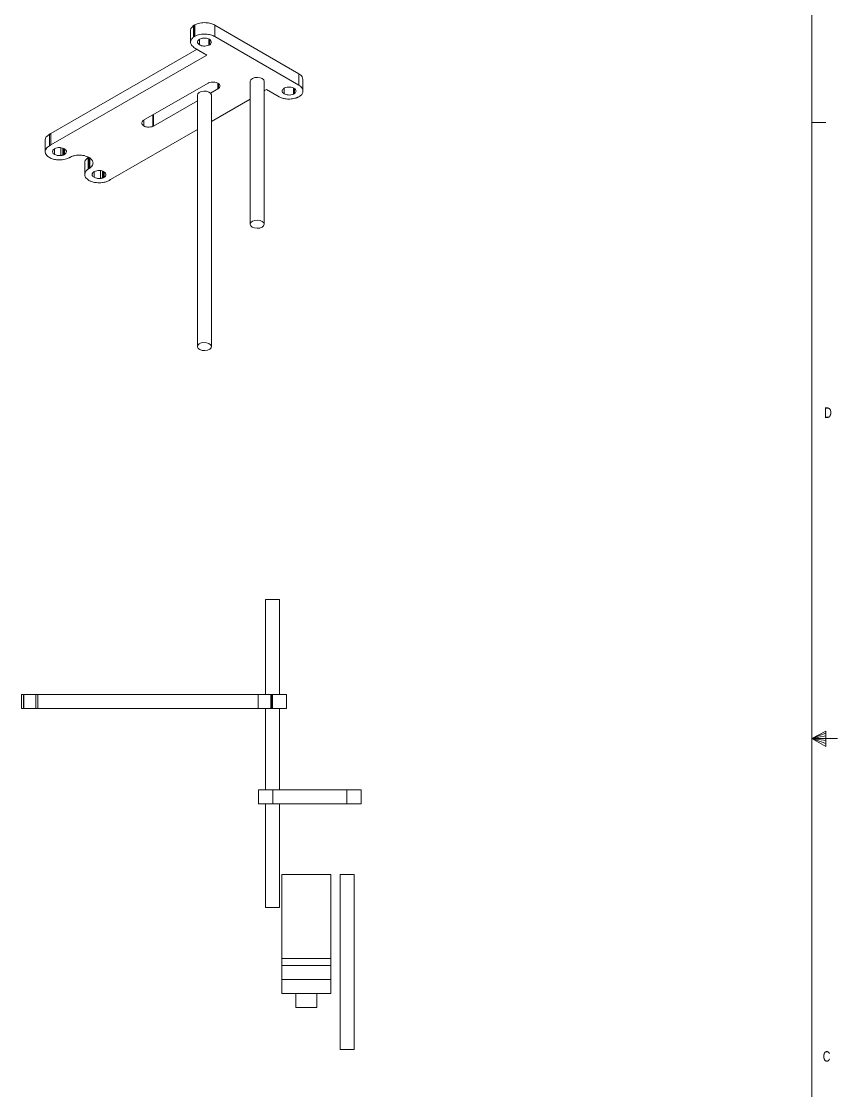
# Model space of a CAD drawing. Header units: inches. Extents: x 0 to 44.3, y 0 to 33.7.
# Drawn here: x 36.46 to 43.75, y 13.77 to 23.31 of the extents above; entities that cross this region are included whole.
import ezdxf

# ---------------------------------------------------------------- set-up
doc = ezdxf.new("R2010")
doc.units = ezdxf.units.IN
doc.header["$MEASUREMENT"] = 0
doc.styles.add('SLDTEXTSTYLE0', font='TXT', dxfattribs={"width": 0.75})

msp = doc.modelspace()

# ---------------------------------------------------------------- linework, layer by layer
at = {"color": 7, "linetype": 'Continuous', "lineweight": 0}
for p, q in [((43.5229, 0.4106), (43.5229, 33.4106)), ((43.5229, 22.4106), (43.6479, 22.4106)), ((43.5229, 16.9106), (43.6469, 16.9761)), ((43.6469, 16.9577), (43.5229, 16.9106)), ((43.6469, 16.9337), (43.5229, 16.9106)), ((43.6469, 16.8914), (43.5229, 16.9106)), ((43.6469, 16.8646), (43.5229, 16.9106)), ((43.6469, 16.8373), (43.5229, 16.9106)), ((43.5229, 16.9106), (43.752, 16.9106)), ((43.6469, 16.9761), (43.6469, 16.8373))]:
    msp.add_line(p, q, dxfattribs=at)
at = {"color": 7, "linetype": 'Continuous', "lineweight": 15}
for p, q in [((37.9752, 23.2309), (37.9752, 23.1289)), ((38.0016, 23.2761), (38.0016, 23.1741)), ((38.0073, 23.2802), (38.0073, 23.1781)), ((38.0088, 23.2814), (38.0124, 23.2835)), ((38.0088, 23.2814), (38.0088, 23.1793)), ((38.0124, 23.2835), (38.0124, 23.1814)), ((38.1905, 23.2813), (38.1905, 23.1792)), ((38.1905, 23.2813), (38.9411, 22.8472)), ((38.0088, 23.1793), (38.0124, 23.1814)), ((38.0097, 23.1797), (38.0106, 23.1802)), ((38.0542, 23.1545), (38.0547, 23.1548)), ((38.1469, 23.1507), (38.1469, 23.1062)), ((38.1905, 23.1792), (38.9411, 22.7451)), ((36.7275, 22.3128), (38.0327, 23.0649)), ((36.7275, 22.2107), (38.1211, 23.0137)), ((38.1211, 23.0137), (38.0129, 23.0763)), ((38.143, 23.1038), (38.1425, 23.1035)), ((38.9411, 22.8472), (38.9411, 22.7451)), ((37.5556, 22.431), (38.1311, 22.7627)), ((38.2233, 22.7586), (38.2233, 22.714)), ((38.5077, 22.7785), (38.5077, 21.5027)), ((38.6327, 21.5027), (38.6327, 22.7785)), ((38.9787, 22.6928), (38.9787, 22.7949)), ((38.0359, 22.6557), (38.0359, 20.4102)), ((38.2194, 22.7116), (38.1529, 22.6733)), ((38.1609, 20.4102), (38.1609, 22.6557)), ((38.6544, 22.7053), (38.6327, 22.6928)), ((38.7655, 22.6411), (38.6544, 22.7053)), ((38.8098, 22.7176), (38.8103, 22.7179)), ((38.8927, 22.7198), (38.8927, 22.664)), ((38.8986, 22.6668), (38.8981, 22.6665)), ((38.9024, 22.7138), (38.9024, 22.6692)), ((38.9417, 22.6408), (38.9404, 22.64)), ((38.9434, 22.6417), (38.941, 22.6403)), ((38.941, 22.6404), (38.941, 22.6403)), ((38.0359, 22.6058), (37.6439, 22.38)), ((38.5077, 22.6208), (38.1609, 22.4209)), ((38.0359, 22.3489), (37.2608, 21.9023)), ((36.6766, 22.2536), (36.6766, 22.1515)), ((36.7143, 22.3061), (36.7143, 22.2041)), ((36.7275, 22.3128), (36.7275, 22.2107)), ((36.7602, 22.1766), (36.761, 22.177)), ((36.8458, 22.1772), (36.8458, 22.1241)), ((36.8493, 22.1752), (36.8493, 22.126)), ((36.8493, 22.126), (36.8485, 22.1255)), ((37.061, 22.0978), (37.061, 21.9957)), ((37.0675, 22.1018), (37.0675, 21.9998)), ((37.0746, 22.0939), (37.0746, 22.0035)), ((37.0297, 22.0493), (37.0297, 21.9472)), ((37.1134, 21.9723), (37.1142, 21.9728)), ((37.1991, 21.9729), (37.1991, 21.9198)), ((37.2025, 21.9709), (37.2025, 21.9217)), ((37.2025, 21.9217), (37.2017, 21.9212)), ((38.6428, 18.1502), (38.6428, 17.3022)), ((38.7678, 18.1502), (38.6428, 18.1502)), ((38.7678, 17.3022), (38.7678, 18.1502)), ((36.4645, 17.3022), (36.4645, 17.1772)), ((36.4831, 17.3022), (36.4831, 17.1772)), ((36.4834, 17.3022), (36.4834, 17.1772)), ((36.4867, 17.3022), (36.4867, 17.1772)), ((36.593, 17.3022), (36.593, 17.1772)), ((36.6105, 17.3022), (36.6105, 17.1772)), ((36.6105, 17.3022), (38.5794, 17.3022)), ((38.5794, 17.3022), (38.5794, 17.1772)), ((38.691, 17.3022), (38.691, 17.1772)), ((38.7, 17.3022), (38.7, 17.1772)), ((38.7025, 17.3022), (38.7025, 17.1772)), ((38.7025, 17.3022), (38.7077, 17.3022)), ((38.7077, 17.3022), (38.7077, 17.1772)), ((38.8311, 17.3022), (38.8311, 17.1772)), ((38.832, 17.3022), (38.832, 17.1772)), ((36.6105, 17.1772), (38.5794, 17.1772)), ((38.6428, 17.1772), (38.6428, 16.4524)), ((38.7025, 17.1772), (38.7077, 17.1772)), ((38.7678, 16.4524), (38.7678, 17.1772)), ((38.5803, 16.4524), (38.5803, 16.3274)), ((38.5813, 16.4524), (38.5813, 16.3274)), ((38.7105, 16.4524), (38.7105, 16.3274)), ((38.7105, 16.4524), (39.3696, 16.4524)), ((39.3696, 16.4524), (39.3696, 16.3274)), ((39.4979, 16.4524), (39.4979, 16.3274)), ((38.6428, 16.3274), (38.6428, 15.4002)), ((38.7105, 16.3274), (39.3696, 16.3274)), ((38.7678, 15.4002), (38.7678, 16.3274)), ((38.7887, 14.9448), (38.7887, 15.6948)), ((38.7895, 15.6948), (38.7887, 15.6948)), ((38.7895, 14.9448), (38.7895, 15.6948)), ((39.227, 15.6948), (38.7895, 15.6948)), ((39.227, 14.9448), (39.227, 15.6948)), ((39.3095, 15.6948), (39.3095, 14.1323)), ((39.4345, 15.6948), (39.3095, 15.6948)), ((39.4345, 14.1323), (39.4345, 15.6948)), ((38.7678, 15.4002), (38.6428, 15.4002)), ((38.7885, 14.8823), (38.7885, 14.9448)), ((38.7885, 14.9448), (38.7887, 14.9448)), ((38.7897, 14.9448), (38.7895, 14.9448)), ((38.7897, 14.8823), (38.7897, 14.9448)), ((38.7897, 14.9448), (39.2272, 14.9448)), ((39.2272, 14.9448), (39.2272, 14.8823)), ((38.7885, 14.8823), (38.7887, 14.8823)), ((38.7887, 14.7573), (38.7887, 14.8823)), ((38.7897, 14.8823), (38.7895, 14.8823)), ((38.7895, 14.7573), (38.7895, 14.8823)), ((39.2272, 14.8823), (38.7897, 14.8823)), ((39.227, 14.7573), (39.227, 14.8823)), ((38.7889, 14.7573), (38.7887, 14.7573)), ((38.7889, 14.7573), (38.7889, 14.6323)), ((38.7895, 14.7573), (38.7889, 14.7573)), ((39.227, 14.7573), (38.7895, 14.7573)), ((39.2264, 14.6323), (39.2264, 14.7573)), ((39.2264, 14.6323), (38.7889, 14.6323)), ((38.9139, 14.6323), (38.9139, 14.5073)), ((39.1014, 14.5073), (39.1014, 14.6323)), ((39.1014, 14.5073), (38.9139, 14.5073)), ((39.4345, 14.1323), (39.3095, 14.1323))]:
    msp.add_line(p, q, dxfattribs=at)
at = {"color": 8, "linetype": 'Continuous', "lineweight": 15}
for p, q in [((38.0554, 23.1552), (38.0554, 23.1043)), ((38.1375, 23.1566), (38.1375, 23.1011)), ((38.1425, 23.1545), (38.1425, 23.1035)), ((38.143, 23.1541), (38.143, 23.1038)), ((38.2194, 22.762), (38.2194, 22.7116)), ((38.8111, 22.7183), (38.8111, 22.6674)), ((38.8981, 22.7176), (38.8981, 22.6665)), ((38.8986, 22.7172), (38.8986, 22.6668)), ((37.6388, 22.479), (37.6388, 22.3776)), ((37.6439, 22.4819), (37.6439, 22.38)), ((37.5568, 22.4317), (37.5568, 22.3807)), ((36.7609, 22.177), (36.7609, 22.126)), ((36.817, 22.1856), (36.817, 22.1161)), ((36.8341, 22.1819), (36.8341, 22.1195)), ((36.8384, 22.1802), (36.8384, 22.121)), ((36.8428, 22.1784), (36.8428, 22.1227)), ((36.8485, 22.1759), (36.8485, 22.1255)), ((37.1141, 21.9727), (37.1141, 21.9217)), ((37.1702, 21.9813), (37.1702, 21.9118)), ((37.1874, 21.9776), (37.1874, 21.9152)), ((37.1917, 21.9759), (37.1917, 21.9167)), ((37.196, 21.9741), (37.196, 21.9184)), ((37.2017, 21.9716), (37.2017, 21.9212))]:
    msp.add_line(p, q, dxfattribs=at)
at = {"color": 7, "linetype": 'Continuous', "lineweight": 15, "flags": 128}
for points in [[(38.6327, 22.7785), (38.6284, 22.7917), (38.6152, 22.8036), (38.5952, 22.8116), (38.5713, 22.8146), (38.5473, 22.8121), (38.5268, 22.8045), (38.5129, 22.7929), (38.5077, 22.7792), (38.5077, 22.7785)], [(38.1609, 22.6557), (38.1607, 22.6585), (38.1541, 22.672), (38.139, 22.6831), (38.1178, 22.69), (38.0936, 22.6917), (38.0701, 22.6879), (38.0509, 22.6791), (38.039, 22.6669), (38.0359, 22.6557)], [(38.5252, 21.4776), (38.5452, 21.4696), (38.5691, 21.4666), (38.5931, 21.4691), (38.6136, 21.4767), (38.6275, 21.4883), (38.6327, 21.502), (38.6284, 21.5159), (38.6152, 21.5277), (38.5952, 21.5358), (38.5713, 21.5388), (38.5473, 21.5363), (38.5268, 21.5287), (38.5129, 21.5171), (38.5077, 21.5033), (38.512, 21.4895), (38.5252, 21.4776)], [(38.1032, 20.3742), (38.1267, 20.378), (38.1459, 20.3867), (38.1578, 20.399), (38.1607, 20.413), (38.1541, 20.4265), (38.139, 20.4376), (38.1178, 20.4445), (38.0936, 20.4462), (38.0701, 20.4424), (38.0509, 20.4337), (38.039, 20.4214), (38.0361, 20.4074), (38.0427, 20.3939), (38.0578, 20.3828), (38.079, 20.3759), (38.1032, 20.3742)]]:
    msp.add_lwpolyline(points, dxfattribs=at)
at = {"color": 7, "linetype": 'Continuous', "lineweight": 15}
for points, knots in [([(38.0111, 23.2826), (38.0263, 23.2891), (38.0564, 23.3019), (38.1093, 23.3045), (38.1561, 23.2976), (38.1789, 23.2868), (38.1905, 23.2813)], [0, 0, 0, 0, 0.283145, 0.557338, 0.774642, 1, 1, 1, 1]), ([(37.9757, 23.231), (37.9755, 23.2315), (37.9729, 23.2397), (37.9809, 23.2562), (37.9947, 23.2694), (38.0016, 23.2761)], [0, 0, 0, 0, 0.034262, 0.511481, 1, 1, 1, 1]), ([(38.0016, 23.2761), (38.0026, 23.2769), (38.0044, 23.2783), (38.0064, 23.2796), (38.0073, 23.2802)], [0, 0, 0, 0, 0.556356, 1, 1, 1, 1]), ([(38.0073, 23.2802), (38.0077, 23.2805), (38.0085, 23.2811), (38.0093, 23.2816), (38.0097, 23.2818)], [0, 0, 0, 0, 0.559941, 1, 1, 1, 1]), ([(38.0129, 23.0763), (38.0019, 23.0844), (37.9802, 23.1003), (37.9728, 23.1285), (37.9799, 23.154), (37.9943, 23.1673), (38.0016, 23.1741)], [0, 0, 0, 0, 0.285517, 0.561018, 0.777941, 1, 1, 1, 1]), ([(38.0016, 23.1741), (38.0026, 23.1749), (38.0044, 23.1763), (38.0064, 23.1776), (38.0073, 23.1781)], [0, 0, 0, 0, 0.556356, 1, 1, 1, 1]), ([(38.0073, 23.1781), (38.0077, 23.1785), (38.0085, 23.179), (38.0093, 23.1795), (38.0097, 23.1797)], [0, 0, 0, 0, 0.559941, 1, 1, 1, 1]), ([(38.0106, 23.1802), (38.0102, 23.1801), (38.0097, 23.1798), (38.0091, 23.1795), (38.0088, 23.1793)], [0, 0, 0, 0, 0.5583662, 1, 1, 1, 1]), ([(38.0111, 23.1805), (38.0263, 23.187), (38.0564, 23.1998), (38.1093, 23.2024), (38.1561, 23.1955), (38.1789, 23.1847), (38.1905, 23.1792)], [0, 0, 0, 0, 0.283145, 0.557338, 0.774642, 1, 1, 1, 1]), ([(38.0124, 23.1814), (38.0122, 23.1813), (38.0117, 23.181), (38.0112, 23.1807), (38.0111, 23.1805)], [0, 0, 0, 0, 0.558141, 1, 1, 1, 1]), ([(38.0554, 23.1043), (38.0501, 23.1082), (38.0396, 23.1159), (38.0361, 23.1296), (38.0396, 23.1419), (38.0466, 23.1483), (38.0501, 23.1516)], [0, 0, 0, 0, 0.285551, 0.561403, 0.778442, 1, 1, 1, 1]), ([(38.0501, 23.1516), (38.0508, 23.1522), (38.0521, 23.1532), (38.0536, 23.1541), (38.0542, 23.1545)], [0, 0, 0, 0, 0.561088, 1, 1, 1, 1]), ([(38.0547, 23.1548), (38.0555, 23.1553), (38.0569, 23.156), (38.0583, 23.1567), (38.059, 23.157)], [0, 0, 0, 0, 0.568916, 1, 1, 1, 1]), ([(38.059, 23.157), (38.0663, 23.1597), (38.0808, 23.165), (38.1053, 23.1655), (38.1268, 23.1621), (38.1373, 23.157), (38.1426, 23.1545)], [0, 0, 0, 0, 0.280934, 0.556182, 0.774536, 1, 1, 1, 1]), ([(38.1426, 23.1545), (38.1481, 23.1505), (38.1587, 23.1426), (38.1621, 23.1285), (38.1582, 23.1159), (38.1507, 23.1095), (38.1469, 23.1062)], [0, 0, 0, 0, 0.28518, 0.560827, 0.777884, 1, 1, 1, 1]), ([(38.1375, 23.1011), (38.1302, 23.0986), (38.1158, 23.0937), (38.0919, 23.0933), (38.0709, 23.0968), (38.0607, 23.1017), (38.0554, 23.1043)], [0, 0, 0, 0, 0.280773, 0.555766, 0.774017, 1, 1, 1, 1]), ([(38.1425, 23.1035), (38.1416, 23.103), (38.14, 23.1022), (38.1383, 23.1015), (38.1375, 23.1011)], [0, 0, 0, 0, 0.565929, 1, 1, 1, 1]), ([(38.1469, 23.1062), (38.1462, 23.1057), (38.145, 23.1049), (38.1436, 23.1041), (38.143, 23.1038)], [0, 0, 0, 0, 0.551796, 1, 1, 1, 1]), ([(38.9411, 22.8472), (38.9533, 22.8385), (38.975, 22.823), (38.9762, 22.8033), (38.9768, 22.7947)], [0, 0, 0, 0, 0.563522, 1, 1, 1, 1]), ([(38.1311, 22.7627), (38.1319, 22.7631), (38.1333, 22.7639), (38.1347, 22.7646), (38.1353, 22.7649)], [0, 0, 0, 0, 0.568913, 1, 1, 1, 1]), ([(38.1353, 22.7649), (38.1427, 22.7676), (38.1572, 22.7728), (38.1817, 22.7734), (38.2032, 22.7699), (38.2137, 22.7649), (38.219, 22.7624)], [0, 0, 0, 0, 0.280934, 0.556183, 0.774537, 1, 1, 1, 1]), ([(38.219, 22.7624), (38.2244, 22.7583), (38.2351, 22.7505), (38.2385, 22.7364), (38.2346, 22.7238), (38.2271, 22.7173), (38.2233, 22.714)], [0, 0, 0, 0, 0.285178, 0.560827, 0.777884, 1, 1, 1, 1]), ([(38.8145, 22.7201), (38.8218, 22.7228), (38.8364, 22.7281), (38.8608, 22.7286), (38.8823, 22.7251), (38.8928, 22.7201), (38.8982, 22.7176)], [0, 0, 0, 0, 0.281471, 0.556505, 0.774637, 1, 1, 1, 1]), ([(38.9411, 22.7451), (38.9528, 22.7364), (38.9758, 22.7192), (38.9813, 22.6885), (38.97, 22.6613), (38.9516, 22.6479), (38.9422, 22.6411)], [0, 0, 0, 0, 0.2838588, 0.558131, 0.7752087, 1, 1, 1, 1]), ([(38.2233, 22.714), (38.2226, 22.7136), (38.2213, 22.7128), (38.22, 22.712), (38.2194, 22.7116)], [0, 0, 0, 0, 0.55179, 1, 1, 1, 1]), ([(38.9164, 22.6299), (38.9023, 22.6264), (38.8744, 22.6194), (38.8312, 22.6203), (38.7935, 22.6275), (38.7749, 22.6365), (38.7655, 22.6411)], [0, 0, 0, 0, 0.279528, 0.55585, 0.7747, 1, 1, 1, 1]), ([(38.8111, 22.6674), (38.8057, 22.6713), (38.7953, 22.679), (38.7917, 22.6927), (38.7952, 22.7051), (38.8023, 22.7115), (38.8058, 22.7148)], [0, 0, 0, 0, 0.285335, 0.561169, 0.778211, 1, 1, 1, 1]), ([(38.8058, 22.7148), (38.8065, 22.7153), (38.8078, 22.7163), (38.8092, 22.7172), (38.8098, 22.7176)], [0, 0, 0, 0, 0.561855, 1, 1, 1, 1]), ([(38.8103, 22.7179), (38.811, 22.7183), (38.8124, 22.7191), (38.8139, 22.7198), (38.8145, 22.7201)], [0, 0, 0, 0, 0.568916, 1, 1, 1, 1]), ([(38.8927, 22.664), (38.8855, 22.6616), (38.8711, 22.6567), (38.8473, 22.6564), (38.8265, 22.66), (38.8163, 22.6649), (38.8111, 22.6674)], [0, 0, 0, 0, 0.2802876, 0.5550773, 0.7734556, 1, 1, 1, 1]), ([(38.8981, 22.6665), (38.8971, 22.666), (38.8954, 22.6652), (38.8935, 22.6644), (38.8927, 22.664)], [0, 0, 0, 0, 0.5618923, 1, 1, 1, 1]), ([(38.8982, 22.7176), (38.9036, 22.7135), (38.9143, 22.7057), (38.9177, 22.6916), (38.9137, 22.679), (38.9062, 22.6725), (38.9024, 22.6692)], [0, 0, 0, 0, 0.285031, 0.560371, 0.777371, 1, 1, 1, 1]), ([(38.9024, 22.6692), (38.9017, 22.6688), (38.9005, 22.668), (38.8992, 22.6672), (38.8986, 22.6668)], [0, 0, 0, 0, 0.551796, 1, 1, 1, 1]), ([(38.9258, 22.6333), (38.9241, 22.6327), (38.921, 22.6315), (38.9178, 22.6304), (38.9164, 22.6299)], [0, 0, 0, 0, 0.562935, 1, 1, 1, 1]), ([(38.933, 22.6365), (38.9317, 22.6359), (38.9294, 22.6348), (38.9269, 22.6338), (38.9258, 22.6333)], [0, 0, 0, 0, 0.558837, 1, 1, 1, 1]), ([(38.9375, 22.6386), (38.9367, 22.6382), (38.9352, 22.6375), (38.9337, 22.6368), (38.933, 22.6365)], [0, 0, 0, 0, 0.5590636, 1, 1, 1, 1]), ([(38.9404, 22.64), (38.9399, 22.6398), (38.9389, 22.6393), (38.9379, 22.6388), (38.9375, 22.6386)], [0, 0, 0, 0, 0.558983, 1, 1, 1, 1]), ([(38.941, 22.6403), (38.9411, 22.6403), (38.9414, 22.6405), (38.9416, 22.6407), (38.9417, 22.6408)], [0, 0, 0, 0, 0.55489, 1, 1, 1, 1]), ([(38.9422, 22.6411), (38.9425, 22.6412), (38.9429, 22.6414), (38.9432, 22.6416), (38.9434, 22.6417)], [0, 0, 0, 0, 0.530754, 1, 1, 1, 1]), ([(37.5568, 22.3807), (37.5515, 22.3847), (37.541, 22.3923), (37.5374, 22.406), (37.5409, 22.4184), (37.5479, 22.4248), (37.5515, 22.4281)], [0, 0, 0, 0, 0.285401, 0.560939, 0.777918, 1, 1, 1, 1]), ([(37.5515, 22.4281), (37.5522, 22.4287), (37.5535, 22.4297), (37.5549, 22.4306), (37.5556, 22.431)], [0, 0, 0, 0, 0.56108, 1, 1, 1, 1]), ([(37.6388, 22.3776), (37.6315, 22.3751), (37.6171, 22.3701), (37.5932, 22.3698), (37.5723, 22.3733), (37.562, 22.3782), (37.5568, 22.3807)], [0, 0, 0, 0, 0.28077, 0.555571, 0.773827, 1, 1, 1, 1]), ([(37.6439, 22.38), (37.643, 22.3795), (37.6413, 22.3787), (37.6396, 22.3779), (37.6388, 22.3776)], [0, 0, 0, 0, 0.557801, 1, 1, 1, 1]), ([(36.6775, 22.2536), (36.6772, 22.2556), (36.6761, 22.2641), (36.6844, 22.2836), (36.7029, 22.2975), (36.7143, 22.3061)], [0, 0, 0, 0, 0.101332, 0.444612, 1, 1, 1, 1]), ([(36.7143, 22.3061), (36.7167, 22.3075), (36.7209, 22.3098), (36.7255, 22.3119), (36.7275, 22.3128)], [0, 0, 0, 0, 0.56451, 1, 1, 1, 1]), ([(36.6788, 22.1376), (36.6776, 22.1442), (36.6751, 22.1574), (36.684, 22.1815), (36.7027, 22.1954), (36.7143, 22.2041)], [0, 0, 0, 0, 0.27516, 0.55204, 1, 1, 1, 1]), ([(36.7143, 22.2041), (36.7167, 22.2054), (36.7209, 22.2077), (36.7255, 22.2098), (36.7275, 22.2107)], [0, 0, 0, 0, 0.56451, 1, 1, 1, 1]), ([(36.7609, 22.126), (36.7571, 22.1286), (36.7497, 22.1337), (36.7422, 22.1449), (36.7432, 22.1533), (36.7438, 22.1584)], [0, 0, 0, 0, 0.289028, 0.568581, 1, 1, 1, 1]), ([(36.7438, 22.1584), (36.7446, 22.1603), (36.746, 22.1637), (36.7486, 22.1669), (36.7498, 22.1683)], [0, 0, 0, 0, 0.556988, 1, 1, 1, 1]), ([(36.7498, 22.1683), (36.7502, 22.1688), (36.751, 22.1696), (36.7519, 22.1704), (36.7523, 22.1708)], [0, 0, 0, 0, 0.563395, 1, 1, 1, 1]), ([(36.7523, 22.1708), (36.7528, 22.1712), (36.7538, 22.1721), (36.7548, 22.1729), (36.7553, 22.1733)], [0, 0, 0, 0, 0.558364, 1, 1, 1, 1]), ([(36.7553, 22.1733), (36.7557, 22.1736), (36.7565, 22.1742), (36.7574, 22.1748), (36.7577, 22.1751)], [0, 0, 0, 0, 0.561022, 1, 1, 1, 1]), ([(36.7577, 22.1751), (36.7582, 22.1753), (36.759, 22.1759), (36.7598, 22.1764), (36.7602, 22.1766)], [0, 0, 0, 0, 0.546397, 1, 1, 1, 1]), ([(36.761, 22.177), (36.7684, 22.1802), (36.7831, 22.1863), (36.8088, 22.1875), (36.8314, 22.1841), (36.8425, 22.1789), (36.8481, 22.1763)], [0, 0, 0, 0, 0.282888, 0.557732, 0.775299, 1, 1, 1, 1]), ([(36.8481, 22.1763), (36.8537, 22.1721), (36.8648, 22.1638), (36.8676, 22.1489), (36.8624, 22.1358), (36.8537, 22.1293), (36.8493, 22.126)], [0, 0, 0, 0, 0.284065, 0.558808, 0.77597, 1, 1, 1, 1]), ([(36.6801, 22.1342), (36.6798, 22.1348), (36.6794, 22.136), (36.679, 22.1371), (36.6788, 22.1376)], [0, 0, 0, 0, 0.566749, 1, 1, 1, 1]), ([(36.6802, 22.1339), (36.6802, 22.1339), (36.6801, 22.134), (36.6801, 22.1341), (36.6801, 22.1342)], [0, 0, 0, 0, 0.555441, 1, 1, 1, 1]), ([(36.7141, 22.0991), (36.7054, 22.1049), (36.6901, 22.1153), (36.6832, 22.1283), (36.6802, 22.1339)], [0, 0, 0, 0, 0.567344, 1, 1, 1, 1]), ([(36.889, 22.0952), (36.8738, 22.0893), (36.8438, 22.0777), (36.7925, 22.076), (36.7474, 22.0832), (36.7253, 22.0937), (36.7141, 22.0991)], [0, 0, 0, 0, 0.282004, 0.556397, 0.774162, 1, 1, 1, 1]), ([(36.817, 22.1161), (36.8114, 22.1157), (36.8003, 22.115), (36.7799, 22.1175), (36.7682, 22.1228), (36.7609, 22.126)], [0, 0, 0, 0, 0.2744695, 0.5511325, 1, 1, 1, 1]), ([(36.8341, 22.1195), (36.831, 22.1187), (36.8255, 22.1172), (36.8195, 22.1164), (36.817, 22.1161)], [0, 0, 0, 0, 0.5629011, 1, 1, 1, 1]), ([(36.8384, 22.121), (36.8376, 22.1207), (36.8363, 22.1202), (36.8348, 22.1197), (36.8341, 22.1195)], [0, 0, 0, 0, 0.556136, 1, 1, 1, 1]), ([(36.8428, 22.1227), (36.842, 22.1224), (36.8406, 22.1218), (36.8391, 22.1213), (36.8384, 22.121)], [0, 0, 0, 0, 0.561087, 1, 1, 1, 1]), ([(36.8458, 22.1241), (36.8453, 22.1238), (36.8443, 22.1234), (36.8432, 22.1229), (36.8428, 22.1227)], [0, 0, 0, 0, 0.561039, 1, 1, 1, 1]), ([(36.8485, 22.1255), (36.848, 22.1253), (36.8471, 22.1248), (36.8462, 22.1243), (36.8458, 22.1241)], [0, 0, 0, 0, 0.5748127, 1, 1, 1, 1]), ([(36.8961, 22.0989), (36.8948, 22.0982), (36.8925, 22.0969), (36.8901, 22.0957), (36.889, 22.0952)], [0, 0, 0, 0, 0.5595378, 1, 1, 1, 1]), ([(36.9026, 22.103), (36.9014, 22.1022), (36.8993, 22.1008), (36.8971, 22.0995), (36.8961, 22.0989)], [0, 0, 0, 0, 0.560469, 1, 1, 1, 1]), ([(37.0681, 22.0992), (37.0544, 22.1054), (37.0274, 22.1176), (36.979, 22.1213), (36.9357, 22.1164), (36.9137, 22.1075), (36.9026, 22.103)], [0, 0, 0, 0, 0.284647, 0.559588, 0.776612, 1, 1, 1, 1]), ([(37.031, 22.0494), (37.0306, 22.0507), (37.0278, 22.0599), (37.0372, 22.0777), (37.053, 22.091), (37.061, 22.0978)], [0, 0, 0, 0, 0.074871, 0.530665, 1, 1, 1, 1]), ([(37.0746, 22.0035), (37.0842, 22.0118), (37.1031, 22.0282), (37.1058, 22.0563), (37.0941, 22.0809), (37.0769, 22.093), (37.0681, 22.0992)], [0, 0, 0, 0, 0.281916, 0.556332, 0.774134, 1, 1, 1, 1]), ([(37.0673, 21.8948), (37.056, 21.9032), (37.0337, 21.9197), (37.0272, 21.9492), (37.0363, 21.9755), (37.0527, 21.9889), (37.061, 21.9957)], [0, 0, 0, 0, 0.284618, 0.559516, 0.776534, 1, 1, 1, 1]), ([(37.061, 21.9957), (37.0622, 21.9965), (37.0643, 21.9979), (37.0665, 21.9992), (37.0675, 21.9998)], [0, 0, 0, 0, 0.560404, 1, 1, 1, 1]), ([(37.0675, 21.9998), (37.0688, 22.0005), (37.0711, 22.0018), (37.0735, 22.003), (37.0746, 22.0035)], [0, 0, 0, 0, 0.559473, 1, 1, 1, 1]), ([(37.097, 21.9541), (37.0978, 21.956), (37.0993, 21.9594), (37.1018, 21.9626), (37.103, 21.964)], [0, 0, 0, 0, 0.5569876, 1, 1, 1, 1]), ([(37.103, 21.964), (37.1034, 21.9645), (37.1042, 21.9653), (37.1052, 21.9661), (37.1056, 21.9665)], [0, 0, 0, 0, 0.563395, 1, 1, 1, 1]), ([(37.1056, 21.9665), (37.1061, 21.967), (37.107, 21.9678), (37.108, 21.9687), (37.1085, 21.969)], [0, 0, 0, 0, 0.558364, 1, 1, 1, 1]), ([(37.1085, 21.969), (37.109, 21.9694), (37.1098, 21.9699), (37.1106, 21.9705), (37.111, 21.9708)], [0, 0, 0, 0, 0.561022, 1, 1, 1, 1]), ([(37.111, 21.9708), (37.1114, 21.9711), (37.1122, 21.9716), (37.113, 21.9721), (37.1134, 21.9723)], [0, 0, 0, 0, 0.546397, 1, 1, 1, 1]), ([(37.1142, 21.9728), (37.1216, 21.9759), (37.1363, 21.982), (37.162, 21.9832), (37.1847, 21.9799), (37.1957, 21.9746), (37.2013, 21.972)], [0, 0, 0, 0, 0.282888, 0.557732, 0.775299, 1, 1, 1, 1]), ([(37.2013, 21.972), (37.207, 21.9678), (37.218, 21.9595), (37.2208, 21.9447), (37.2156, 21.9315), (37.2069, 21.925), (37.2025, 21.9217)], [0, 0, 0, 0, 0.284065, 0.558808, 0.77597, 1, 1, 1, 1]), ([(37.1274, 21.8751), (37.1151, 21.8775), (37.0928, 21.8818), (37.0752, 21.8907), (37.0673, 21.8948)], [0, 0, 0, 0, 0.551178, 1, 1, 1, 1]), ([(37.1141, 21.9217), (37.1103, 21.9243), (37.1029, 21.9294), (37.0954, 21.9406), (37.0964, 21.949), (37.097, 21.9541)], [0, 0, 0, 0, 0.289028, 0.568581, 1, 1, 1, 1]), ([(37.1702, 21.9118), (37.1646, 21.9114), (37.1535, 21.9107), (37.1332, 21.9132), (37.1214, 21.9185), (37.1141, 21.9217)], [0, 0, 0, 0, 0.27447, 0.551132, 1, 1, 1, 1]), ([(37.1277, 21.8751), (37.1277, 21.8751), (37.1277, 21.8751), (37.1276, 21.8751), (37.1275, 21.8751), (37.1275, 21.8751), (37.1275, 21.8751), (37.1274, 21.8751), (37.1274, 21.8751)], [0, 0, 0, 0, 0.207301, 0.382855, 0.554847, 0.69038, 0.832281, 1, 1, 1, 1]), ([(37.1337, 21.8743), (37.1326, 21.8745), (37.1306, 21.8747), (37.1286, 21.875), (37.1277, 21.8751)], [0, 0, 0, 0, 0.552649, 1, 1, 1, 1]), ([(37.2493, 21.8946), (37.2401, 21.8901), (37.2218, 21.8812), (37.1818, 21.8724), (37.1519, 21.8736), (37.1337, 21.8743)], [0, 0, 0, 0, 0.289286, 0.568775, 1, 1, 1, 1]), ([(37.1874, 21.9152), (37.1843, 21.9144), (37.1787, 21.9129), (37.1728, 21.9121), (37.1702, 21.9118)], [0, 0, 0, 0, 0.562901, 1, 1, 1, 1]), ([(37.1917, 21.9167), (37.1909, 21.9164), (37.1895, 21.9159), (37.188, 21.9154), (37.1874, 21.9152)], [0, 0, 0, 0, 0.556136, 1, 1, 1, 1]), ([(37.196, 21.9184), (37.1952, 21.9181), (37.1938, 21.9175), (37.1923, 21.917), (37.1917, 21.9167)], [0, 0, 0, 0, 0.561087, 1, 1, 1, 1]), ([(37.1991, 21.9198), (37.1985, 21.9196), (37.1975, 21.9191), (37.1965, 21.9186), (37.196, 21.9184)], [0, 0, 0, 0, 0.561039, 1, 1, 1, 1]), ([(37.2017, 21.9212), (37.2012, 21.921), (37.2003, 21.9205), (37.1995, 21.92), (37.1991, 21.9198)], [0, 0, 0, 0, 0.574813, 1, 1, 1, 1]), ([(37.2608, 21.9023), (37.2588, 21.9008), (37.2552, 21.8981), (37.2511, 21.8957), (37.2493, 21.8946)], [0, 0, 0, 0, 0.555338, 1, 1, 1, 1]), ([(36.4645, 17.3022), (36.4654, 17.3022), (36.4668, 17.3022), (36.4761, 17.3022), (36.4793, 17.3022)], [0, 0, 0, 0, 0.652117, 1, 1, 1, 1]), ([(36.4867, 17.3022), (36.4939, 17.3022), (36.5083, 17.3022), (36.544, 17.3022), (36.5743, 17.3022), (36.593, 17.3022)], [0, 0, 0, 0, 0.27516, 0.55204, 1, 1, 1, 1]), ([(36.593, 17.3022), (36.5963, 17.3022), (36.6022, 17.3022), (36.608, 17.3022), (36.6105, 17.3022)], [0, 0, 0, 0, 0.56451, 1, 1, 1, 1]), ([(38.5794, 17.3022), (38.5815, 17.3022), (38.5856, 17.3022), (38.6149, 17.3022), (38.6511, 17.3022), (38.6776, 17.3022), (38.691, 17.3022)], [0, 0, 0, 0, 0.285517, 0.561018, 0.777941, 1, 1, 1, 1]), ([(38.691, 17.3022), (38.6927, 17.3022), (38.6957, 17.3022), (38.6987, 17.3022), (38.7, 17.3022)], [0, 0, 0, 0, 0.5563559, 1, 1, 1, 1]), ([(38.7, 17.3022), (38.7007, 17.3022), (38.7015, 17.3022), (38.7022, 17.3022), (38.7023, 17.3022)], [0, 0, 0, 0, 0.877382, 1, 1, 1, 1]), ([(38.7056, 17.3022), (38.7244, 17.3022), (38.7613, 17.3022), (38.802, 17.3022), (38.8267, 17.3022), (38.8296, 17.3022), (38.8311, 17.3022)], [0, 0, 0, 0, 0.283145, 0.557338, 0.774642, 1, 1, 1, 1]), ([(36.4645, 17.1772), (36.4654, 17.1772), (36.4668, 17.1772), (36.4761, 17.1772), (36.4793, 17.1772)], [0, 0, 0, 0, 0.652117, 1, 1, 1, 1]), ([(36.4867, 17.1772), (36.4939, 17.1772), (36.5083, 17.1772), (36.544, 17.1772), (36.5743, 17.1772), (36.593, 17.1772)], [0, 0, 0, 0, 0.27516, 0.55204, 1, 1, 1, 1]), ([(36.593, 17.1772), (36.5963, 17.1772), (36.6022, 17.1772), (36.608, 17.1772), (36.6105, 17.1772)], [0, 0, 0, 0, 0.56451, 1, 1, 1, 1]), ([(38.5794, 17.1772), (38.5815, 17.1772), (38.5856, 17.1772), (38.6149, 17.1772), (38.6511, 17.1772), (38.6776, 17.1772), (38.691, 17.1772)], [0, 0, 0, 0, 0.285517, 0.561018, 0.777941, 1, 1, 1, 1]), ([(38.691, 17.1772), (38.6927, 17.1772), (38.6957, 17.1772), (38.6987, 17.1772), (38.7, 17.1772)], [0, 0, 0, 0, 0.5563559, 1, 1, 1, 1]), ([(38.7, 17.1772), (38.7007, 17.1772), (38.7015, 17.1772), (38.7022, 17.1772), (38.7023, 17.1772)], [0, 0, 0, 0, 0.877382, 1, 1, 1, 1]), ([(38.7056, 17.1772), (38.7244, 17.1772), (38.7613, 17.1772), (38.802, 17.1772), (38.8267, 17.1772), (38.8296, 17.1772), (38.8311, 17.1772)], [0, 0, 0, 0, 0.283145, 0.557338, 0.774642, 1, 1, 1, 1]), ([(38.5813, 16.4524), (38.5838, 16.4524), (38.5887, 16.4524), (38.6232, 16.4524), (38.6654, 16.4524), (38.6953, 16.4524), (38.7105, 16.4524)], [0, 0, 0, 0, 0.283705, 0.557916, 0.775025, 1, 1, 1, 1]), ([(39.3696, 16.4524), (39.3887, 16.4524), (39.4263, 16.4524), (39.4681, 16.4524), (39.4934, 16.4524), (39.4964, 16.4524), (39.4979, 16.4524)], [0, 0, 0, 0, 0.283704, 0.557917, 0.775026, 1, 1, 1, 1]), ([(38.5813, 16.3274), (38.5838, 16.3274), (38.5887, 16.3274), (38.6232, 16.3274), (38.6654, 16.3274), (38.6953, 16.3274), (38.7105, 16.3274)], [0, 0, 0, 0, 0.283705, 0.557916, 0.775025, 1, 1, 1, 1]), ([(39.3696, 16.3274), (39.3887, 16.3274), (39.4263, 16.3274), (39.4681, 16.3274), (39.4934, 16.3274), (39.4964, 16.3274), (39.4979, 16.3274)], [0, 0, 0, 0, 0.283704, 0.557917, 0.775026, 1, 1, 1, 1])]:
    msp.add_open_spline(points, degree=3, knots=knots, dxfattribs=at)

# ---------------------------------------------------------------- texts
at = {"color": 7, "linetype": 'Continuous', "lineweight": 0, "char_height": 0.0937, "attachment_point": 1, "style": 'SLDTEXTSTYLE0'}
for s, insert in [('D', (43.6322, 19.8665)), ('C', (43.6196, 14.1178))]:
    msp.add_mtext(s, dxfattribs=dict(at, insert=insert))

doc.saveas('drawing.dxf')
